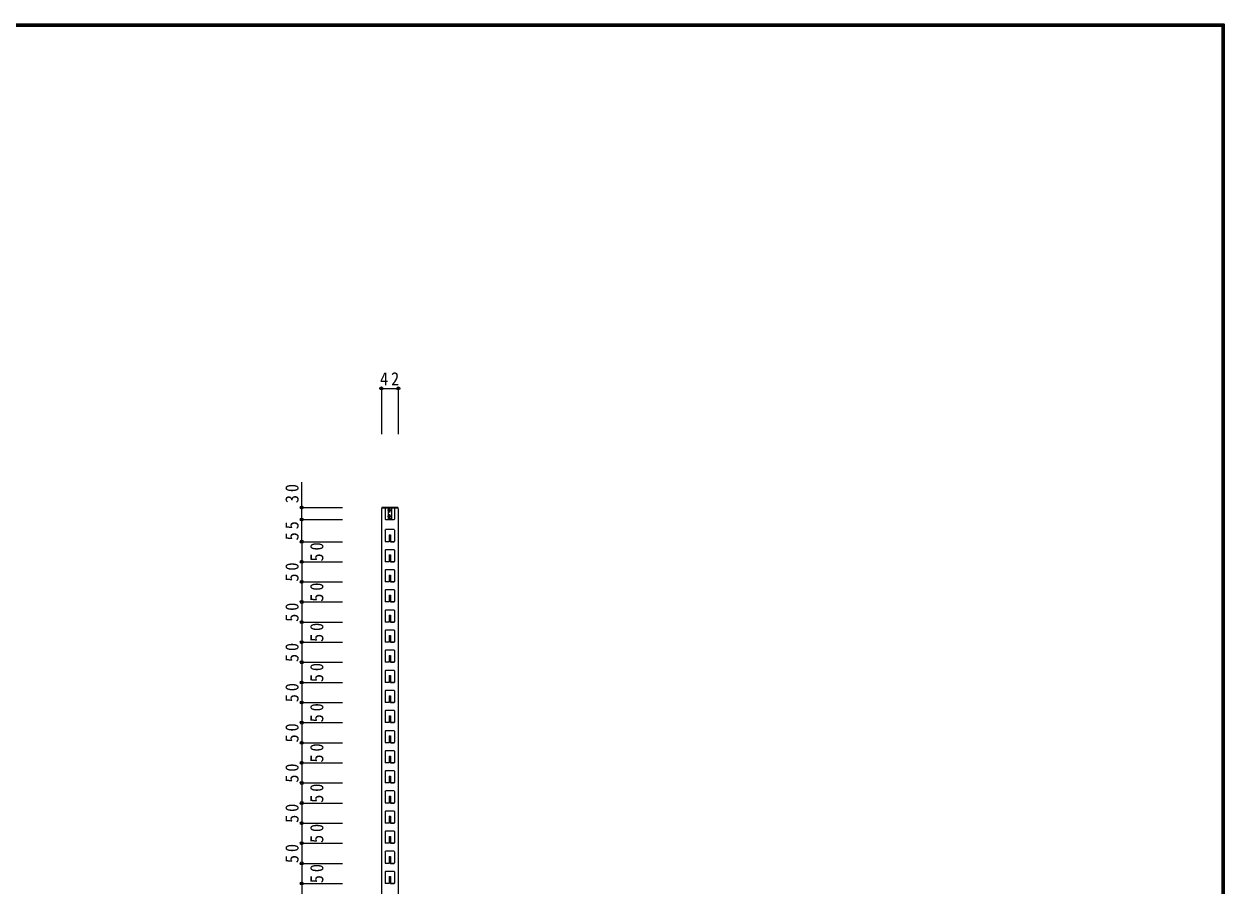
# Model space of a CAD drawing. Units: millimetres at full size, sheet at 1:15. Extents: x -3000 to 2850, y -2151 to 2088.
# Drawn here: x -134 to 2850, y -54 to 2088 of the extents above; entities that cross this region are included whole.
import ezdxf

# ---------------------------------------------------------------- set-up
doc = ezdxf.new("R2010")
doc.units = ezdxf.units.MM
doc.header["$LTSCALE"] = 15
doc.header["$PDMODE"] = 32
doc.header["$PDSIZE"] = 7.5
doc.linetypes.add('CHAIN1', pattern=[8, 5, -1, 1, -1])
doc.layers.add('0-B_寸法', color=7, linetype='Continuous', lineweight=9)
doc.layers.add('F-1_枠', color=6, linetype='Continuous', lineweight=9)
doc.styles.add('ＭＳ ゴシック', font='')
doc.styles.get('ＭＳ ゴシック').set_extended_font_data('MS Gothic')

msp = doc.modelspace()

# ---------------------------------------------------------------- linework, layer by layer
at = {"layer": '0-B_寸法', "color": 3}
for p, q in [((755.06, 1181.18), (797.06, 1181.18)), ((755.06, 1181.18), (755.06, 1067.6)), ((797.06, 1181.18), (797.06, 1067.6)), ((557.17, 855.12), (557.17, 947.91)), ((557.17, 885.12), (658.46, 885.12)), ((557.17, 800.12), (557.17, 855.12)), ((557.17, 855.12), (658.46, 855.12)), ((557.17, 800.12), (557.17, 750.12)), ((557.17, 800.12), (658.46, 800.12)), ((557.17, 800.12), (658.46, 800.12)), ((557.17, 750.12), (557.17, 700.12)), ((557.17, 750.12), (658.46, 750.12)), ((557.17, 700.12), (557.17, 650.12)), ((557.17, 700.12), (658.46, 700.12)), ((557.17, 650.12), (557.17, 600.12)), ((557.17, 650.12), (658.46, 650.12)), ((557.17, 600.12), (557.17, 550.12)), ((557.17, 600.12), (658.46, 600.12)), ((557.17, 550.12), (557.17, 500.12)), ((557.17, 550.12), (658.46, 550.12)), ((557.17, 500.12), (557.17, 450.12)), ((557.17, 500.12), (658.46, 500.12)), ((557.17, 450.12), (557.17, 400.12)), ((557.17, 450.12), (658.46, 450.12)), ((557.17, 400.12), (557.17, 350.12)), ((557.17, 400.12), (658.46, 400.12)), ((557.17, 350.12), (557.17, 300.12)), ((557.17, 350.12), (658.46, 350.12)), ((557.17, 300.12), (557.17, 250.12)), ((557.17, 300.12), (658.46, 300.12)), ((557.17, 250.12), (557.17, 200.12)), ((557.17, 250.12), (658.46, 250.12)), ((557.17, 200.12), (557.17, 150.12)), ((557.17, 200.12), (658.46, 200.12)), ((557.17, 150.12), (557.17, 100.12)), ((557.17, 150.12), (658.46, 150.12)), ((557.17, 100.12), (557.17, 50.12)), ((557.17, 100.12), (658.46, 100.12)), ((557.17, 50.12), (557.17, 0.12)), ((557.17, 50.12), (658.46, 50.12)), ((557.17, 0.12), (557.17, -49.88)), ((557.17, 0.12), (658.46, 0.12)), ((557.17, -49.88), (557.17, -99.88)), ((557.17, -49.88), (658.46, -49.88))]:
    msp.add_line(p, q, dxfattribs=at)
at = {"layer": '0-B_寸法'}
for p, q in [((756.06, 883.12), (755.06, 882.12)), ((755.06, 882.12), (755.06, -1511.88)), ((796.06, 883.12), (756.06, 883.12)), ((765.06, 885.12), (764.06, 884.12)), ((764.06, 884.12), (764.06, 856.12)), ((788.06, 884.12), (787.06, 885.12)), ((796.06, 883.12), (797.06, 882.12)), ((797.06, 882.12), (797.06, -1511.88)), ((765.06, 855.12), (764.06, 856.12)), ((765.06, 855.12), (771.56, 855.12)), ((771.56, 858.12), (780.56, 858.12)), ((771.56, 858.12), (771.56, 855.12)), ((780.56, 858.12), (780.56, 855.12)), ((780.56, 855.12), (787.06, 855.12)), ((764.06, 829.12), (765.06, 830.12)), ((764.06, 829.12), (764.06, 801.12)), ((787.06, 830.12), (765.06, 830.12)), ((774.06, 817.12), (774.06, 800.12)), ((787.06, 830.12), (788.06, 829.12)), ((788.06, 829.12), (788.06, 801.12)), ((764.06, 801.12), (765.06, 800.12)), ((764.06, 779.12), (765.06, 780.12)), ((764.06, 779.12), (764.06, 751.12)), ((774.06, 800.12), (765.06, 800.12)), ((787.06, 780.12), (765.06, 780.12)), ((787.06, 800.12), (778.06, 800.12)), ((787.06, 800.12), (788.06, 801.12)), ((787.06, 780.12), (788.06, 779.12)), ((788.06, 779.12), (788.06, 751.12)), ((764.06, 751.12), (765.06, 750.12)), ((774.06, 750.12), (765.06, 750.12)), ((774.06, 767.12), (774.06, 750.12)), ((787.06, 750.12), (778.06, 750.12)), ((787.06, 750.12), (788.06, 751.12)), ((764.06, 729.12), (765.06, 730.12)), ((764.06, 729.12), (764.06, 701.12)), ((787.06, 730.12), (765.06, 730.12)), ((774.06, 717.12), (774.06, 700.12)), ((787.06, 730.12), (788.06, 729.12)), ((788.06, 729.12), (788.06, 701.12)), ((764.06, 701.12), (765.06, 700.12)), ((774.06, 700.12), (765.06, 700.12)), ((787.06, 700.12), (778.06, 700.12)), ((787.06, 700.12), (788.06, 701.12)), ((764.06, 679.12), (765.06, 680.12)), ((764.06, 679.12), (764.06, 651.12)), ((787.06, 680.12), (765.06, 680.12)), ((774.06, 667.12), (774.06, 650.12)), ((787.06, 680.12), (788.06, 679.12)), ((788.06, 679.12), (788.06, 651.12)), ((764.06, 651.12), (765.06, 650.12)), ((764.06, 629.12), (765.06, 630.12)), ((764.06, 629.12), (764.06, 601.12)), ((774.06, 650.12), (765.06, 650.12)), ((787.06, 630.12), (765.06, 630.12)), ((787.06, 650.12), (778.06, 650.12)), ((787.06, 650.12), (788.06, 651.12)), ((787.06, 630.12), (788.06, 629.12)), ((788.06, 629.12), (788.06, 601.12)), ((764.06, 601.12), (765.06, 600.12)), ((774.06, 600.12), (765.06, 600.12)), ((774.06, 617.12), (774.06, 600.12)), ((787.06, 600.12), (778.06, 600.12)), ((787.06, 600.12), (788.06, 601.12)), ((764.06, 579.12), (765.06, 580.12)), ((764.06, 579.12), (764.06, 551.12)), ((787.06, 580.12), (765.06, 580.12)), ((774.06, 567.12), (774.06, 550.12)), ((787.06, 580.12), (788.06, 579.12)), ((788.06, 579.12), (788.06, 551.12)), ((764.06, 551.12), (765.06, 550.12)), ((774.06, 550.12), (765.06, 550.12)), ((787.06, 550.12), (778.06, 550.12)), ((787.06, 550.12), (788.06, 551.12)), ((764.06, 529.12), (765.06, 530.12)), ((764.06, 529.12), (764.06, 501.12)), ((787.06, 530.12), (765.06, 530.12)), ((774.06, 517.12), (774.06, 500.12)), ((787.06, 530.12), (788.06, 529.12)), ((788.06, 529.12), (788.06, 501.12)), ((764.06, 501.12), (765.06, 500.12)), ((764.06, 479.12), (765.06, 480.12)), ((764.06, 479.12), (764.06, 451.12)), ((774.06, 500.12), (765.06, 500.12)), ((787.06, 480.12), (765.06, 480.12)), ((787.06, 500.12), (778.06, 500.12)), ((787.06, 500.12), (788.06, 501.12)), ((787.06, 480.12), (788.06, 479.12)), ((788.06, 479.12), (788.06, 451.12)), ((764.06, 451.12), (765.06, 450.12)), ((774.06, 450.12), (765.06, 450.12)), ((774.06, 467.12), (774.06, 450.12)), ((787.06, 450.12), (778.06, 450.12)), ((787.06, 450.12), (788.06, 451.12)), ((764.06, 429.12), (765.06, 430.12)), ((764.06, 429.12), (764.06, 401.12)), ((787.06, 430.12), (765.06, 430.12)), ((787.06, 430.12), (788.06, 429.12)), ((788.06, 429.12), (788.06, 401.12)), ((764.06, 401.12), (765.06, 400.12)), ((774.06, 400.12), (765.06, 400.12)), ((774.06, 417.12), (774.06, 400.12)), ((787.06, 400.12), (778.06, 400.12)), ((787.06, 400.12), (788.06, 401.12)), ((764.06, 379.12), (765.06, 380.12)), ((764.06, 379.12), (764.06, 351.12)), ((787.06, 380.12), (765.06, 380.12)), ((774.06, 367.12), (774.06, 350.12)), ((787.06, 380.12), (788.06, 379.12)), ((788.06, 379.12), (788.06, 351.12)), ((764.06, 351.12), (765.06, 350.12)), ((764.06, 329.12), (765.06, 330.12)), ((764.06, 329.12), (764.06, 301.12)), ((774.06, 350.12), (765.06, 350.12)), ((787.06, 330.12), (765.06, 330.12)), ((787.06, 350.12), (778.06, 350.12)), ((787.06, 350.12), (788.06, 351.12)), ((787.06, 330.12), (788.06, 329.12)), ((788.06, 329.12), (788.06, 301.12)), ((764.06, 301.12), (765.06, 300.12)), ((774.06, 300.12), (765.06, 300.12)), ((774.06, 317.12), (774.06, 300.12)), ((787.06, 300.12), (778.06, 300.12)), ((787.06, 300.12), (788.06, 301.12)), ((764.06, 279.12), (765.06, 280.12)), ((764.06, 279.12), (764.06, 251.12)), ((787.06, 280.12), (765.06, 280.12)), ((787.06, 280.12), (788.06, 279.12)), ((788.06, 279.12), (788.06, 251.12)), ((764.06, 251.12), (765.06, 250.12)), ((774.06, 250.12), (765.06, 250.12)), ((774.06, 267.12), (774.06, 250.12)), ((787.06, 250.12), (778.06, 250.12)), ((787.06, 250.12), (788.06, 251.12)), ((764.06, 229.12), (765.06, 230.12)), ((764.06, 229.12), (764.06, 201.12)), ((787.06, 230.12), (765.06, 230.12)), ((774.06, 217.12), (774.06, 200.12)), ((787.06, 230.12), (788.06, 229.12)), ((788.06, 229.12), (788.06, 201.12)), ((764.06, 201.12), (765.06, 200.12)), ((764.06, 179.12), (765.06, 180.12)), ((764.06, 179.12), (764.06, 151.12)), ((774.06, 200.12), (765.06, 200.12)), ((787.06, 180.12), (765.06, 180.12)), ((787.06, 200.12), (778.06, 200.12)), ((787.06, 200.12), (788.06, 201.12)), ((787.06, 180.12), (788.06, 179.12)), ((788.06, 179.12), (788.06, 151.12)), ((764.06, 151.12), (765.06, 150.12)), ((774.06, 150.12), (765.06, 150.12)), ((774.06, 167.12), (774.06, 150.12)), ((787.06, 150.12), (778.06, 150.12)), ((787.06, 150.12), (788.06, 151.12)), ((764.06, 129.12), (765.06, 130.12)), ((764.06, 129.12), (764.06, 101.12)), ((787.06, 130.12), (765.06, 130.12)), ((787.06, 130.12), (788.06, 129.12)), ((788.06, 129.12), (788.06, 101.12)), ((764.06, 101.12), (765.06, 100.12)), ((774.06, 100.12), (765.06, 100.12)), ((774.06, 117.12), (774.06, 100.12)), ((787.06, 100.12), (778.06, 100.12)), ((787.06, 100.12), (788.06, 101.12)), ((764.06, 79.12), (765.06, 80.12)), ((764.06, 79.12), (764.06, 51.12)), ((787.06, 80.12), (765.06, 80.12)), ((774.06, 67.12), (774.06, 50.12)), ((787.06, 80.12), (788.06, 79.12)), ((788.06, 79.12), (788.06, 51.12)), ((764.06, 51.12), (765.06, 50.12)), ((764.06, 29.12), (765.06, 30.12)), ((774.06, 50.12), (765.06, 50.12)), ((787.06, 30.12), (765.06, 30.12)), ((787.06, 50.12), (778.06, 50.12)), ((787.06, 50.12), (788.06, 51.12)), ((787.06, 30.12), (788.06, 29.12)), ((764.06, 29.12), (764.06, 1.12)), ((764.06, 1.12), (765.06, 0.12)), ((774.06, 0.12), (765.06, 0.12)), ((774.06, 17.12), (774.06, 0.12)), ((787.06, 0.12), (778.06, 0.12)), ((787.06, 0.12), (788.06, 1.12)), ((788.06, 29.12), (788.06, 1.12)), ((764.06, -20.88), (765.06, -19.88)), ((764.06, -20.88), (764.06, -48.88)), ((787.06, -19.88), (765.06, -19.88)), ((787.06, -19.88), (788.06, -20.88)), ((788.06, -20.88), (788.06, -48.88)), ((764.06, -48.88), (765.06, -49.88)), ((774.06, -49.88), (765.06, -49.88)), ((774.06, -32.88), (774.06, -49.88)), ((787.06, -49.88), (778.06, -49.88)), ((787.06, -49.88), (788.06, -48.88))]:
    msp.add_line(p, q, dxfattribs=at)
at = {"layer": '0-B_寸法', "color": 5, "linetype": 'CHAIN1'}
for p, q in [((780.74, 878.12), (770.09, 878.12)), ((776.06, 872.31), (776.06, 883.9)), ((776.06, 857.31), (776.06, 868.9)), ((780.74, 863.12), (770.09, 863.12))]:
    msp.add_line(p, q, dxfattribs=at)
at = {"layer": '0-B_寸法', "color": 5}
for p, q in [((772.06, 885.12), (780.06, 885.12)), ((772.06, 883.12), (772.06, 855.12)), ((780.06, 883.12), (780.06, 855.12)), ((796.06, 885.12), (796.06, 883.12)), ((772.06, 855.12), (780.06, 855.12))]:
    msp.add_line(p, q, dxfattribs=at)
at = {"layer": '0-B_寸法', "color": 6}
for p, q in [((778.06, 800.12), (787.06, 800.12)), ((778.06, 750.12), (787.06, 750.12)), ((778.06, 700.12), (787.06, 700.12)), ((778.06, 650.12), (787.06, 650.12)), ((778.06, 600.12), (787.06, 600.12)), ((778.06, 550.12), (787.06, 550.12)), ((778.06, 500.12), (787.06, 500.12)), ((778.06, 450.12), (787.06, 450.12)), ((778.06, 400.12), (787.06, 400.12)), ((778.06, 350.12), (787.06, 350.12)), ((778.06, 300.12), (787.06, 300.12)), ((778.06, 250.12), (787.06, 250.12)), ((778.06, 200.12), (787.06, 200.12)), ((778.06, 150.12), (787.06, 150.12)), ((778.06, 100.12), (787.06, 100.12)), ((778.06, 50.12), (787.06, 50.12)), ((778.06, 0.12), (787.06, 0.12)), ((778.06, -49.88), (787.06, -49.88))]:
    msp.add_line(p, q, dxfattribs=at)
at = {"layer": '0-B_寸法', "color": 5}
msp.add_lwpolyline([(796.06, 885.12), (756.06, 885.12), (756.06, 883.12)], dxfattribs=at)
at = {"layer": '0-B_寸法'}
for points in [[(788.06, 884.12), (788.06, 856.12), (787.06, 855.12)], [(774.06, 817.12), (778.06, 817.12), (778.06, 800.12)], [(774.06, 767.12), (778.06, 767.12), (778.06, 750.12)], [(774.06, 717.12), (778.06, 717.12), (778.06, 700.12)], [(774.06, 667.12), (778.06, 667.12), (778.06, 650.12)], [(774.06, 617.12), (778.06, 617.12), (778.06, 600.12)], [(774.06, 567.12), (778.06, 567.12), (778.06, 550.12)], [(774.06, 517.12), (778.06, 517.12), (778.06, 500.12)], [(774.06, 467.12), (778.06, 467.12), (778.06, 450.12)], [(774.06, 417.12), (778.06, 417.12), (778.06, 400.12)], [(774.06, 367.12), (778.06, 367.12), (778.06, 350.12)], [(774.06, 317.12), (778.06, 317.12), (778.06, 300.12)], [(774.06, 267.12), (778.06, 267.12), (778.06, 250.12)], [(774.06, 217.12), (778.06, 217.12), (778.06, 200.12)], [(774.06, 167.12), (778.06, 167.12), (778.06, 150.12)], [(774.06, 117.12), (778.06, 117.12), (778.06, 100.12)], [(774.06, 67.12), (778.06, 67.12), (778.06, 50.12)], [(774.06, 17.12), (778.06, 17.12), (778.06, 0.12)], [(774.06, -32.88), (778.06, -32.88), (778.06, -49.88)]]:
    msp.add_lwpolyline(points, dxfattribs=at)
at = {"layer": '0-B_寸法', "color": 5}
for centre in [(776.06, 878.12), (776.06, 863.12)]:
    msp.add_circle(centre, 2, dxfattribs=at)
at = {"layer": '0-B_寸法', "color": 3}
for p in [(755.06, 1181.18), (797.06, 1181.18), (557.17, 885.12), (557.17, 855.12), (557.17, 800.12), (557.17, 750.12), (557.17, 700.12), (557.17, 650.12), (557.17, 600.12), (557.17, 550.12), (557.17, 500.12), (557.17, 450.12), (557.17, 400.12), (557.17, 350.12), (557.17, 300.12), (557.17, 250.12), (557.17, 200.12), (557.17, 150.12), (557.17, 100.12), (557.17, 50.12), (557.17, 0.12), (557.17, -49.88)]:
    msp.add_point(p, dxfattribs=at)
at = {"layer": 'F-1_枠'}
for p, q in [((-3000, 2087.5), (2850, 2087.5)), ((-3000, 2085), (2850, 2085)), ((-3000, 2082.5), (2850, 2082.5)), ((2845, 2087.5), (2845, -2102.5)), ((2847.5, 2087.5), (2847.5, -2102.5)), ((2850, 2087.5), (2850, -2102.5))]:
    msp.add_line(p, q, dxfattribs=at)

# ---------------------------------------------------------------- texts
at = {"layer": '0-B_寸法', "insert": (751.68, 1188.68), "char_height": 32.99, "attachment_point": 7, "style": 'ＭＳ ゴシック'}
msp.add_mtext('\\T1.36;\\W0.9;42', dxfattribs=at)
at = {"layer": '0-B_寸法', "char_height": 32.99, "attachment_point": 7, "rotation": 90, "style": 'ＭＳ ゴシック'}
for s, insert in [('\\T1.36;\\W0.9;30', (549.67, 895.92)), ('\\T1.36;\\W0.9;55', (549.67, 803.24)), ('\\T1.36;\\W0.9;50', (611.26, 750.74)), ('\\T1.36;\\W0.9;50', (549.67, 700.74)), ('\\T1.36;\\W0.9;50', (611.26, 650.74)), ('\\T1.36;\\W0.9;50', (549.67, 600.74)), ('\\T1.36;\\W0.9;50', (611.26, 550.74)), ('\\T1.36;\\W0.9;50', (549.67, 500.74)), ('\\T1.36;\\W0.9;50', (611.26, 450.74)), ('\\T1.36;\\W0.9;50', (549.67, 400.74)), ('\\T1.36;\\W0.9;50', (611.26, 350.74)), ('\\T1.36;\\W0.9;50', (549.67, 300.74)), ('\\T1.36;\\W0.9;50', (611.26, 250.74)), ('\\T1.36;\\W0.9;50', (549.67, 200.74)), ('\\T1.36;\\W0.9;50', (611.26, 150.74)), ('\\T1.36;\\W0.9;50', (549.67, 100.74)), ('\\T1.36;\\W0.9;50', (611.26, 50.74)), ('\\T1.36;\\W0.9;50', (549.67, 0.74)), ('\\T1.36;\\W0.9;50', (611.26, -49.26))]:
    msp.add_mtext(s, dxfattribs=dict(at, insert=insert))

doc.saveas('drawing.dxf')
